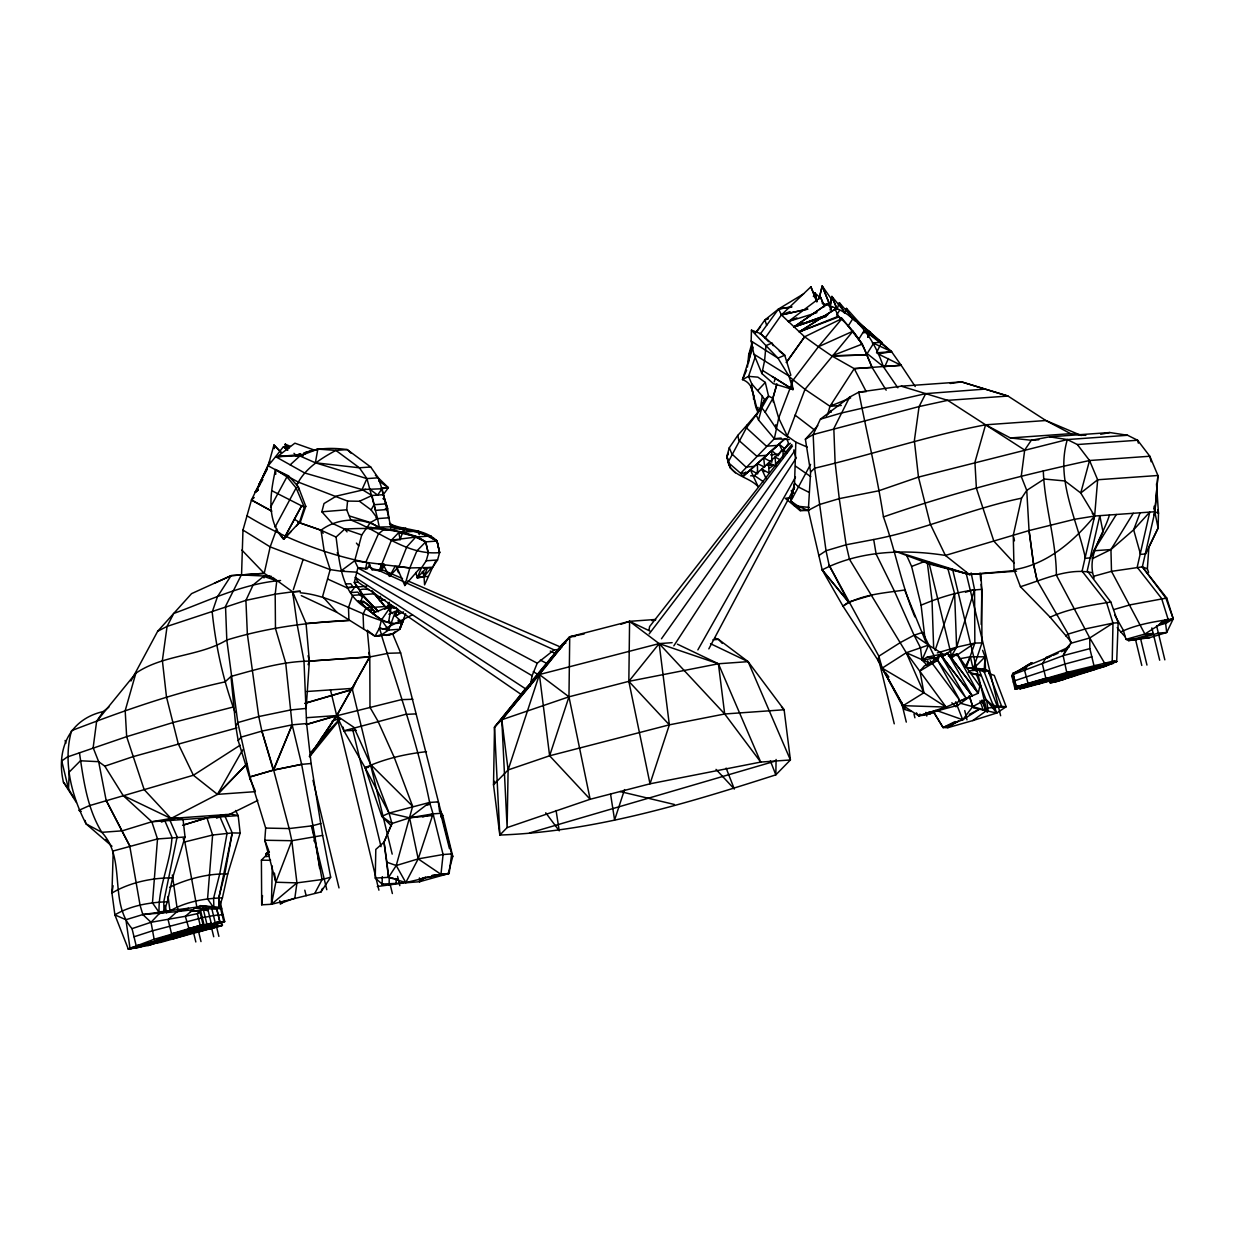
<?xml version="1.0" encoding="UTF-8"?>
<svg xmlns="http://www.w3.org/2000/svg" width="1235" height="1235" viewBox="0 0 1235 1235"><rect width="100%" height="100%" fill="white"/><g stroke="black" fill="none" stroke-linecap="round" stroke-linejoin="round"><path stroke-width="1.5" d="M808.894 492.286L798.721 487.146L794.568 483.178L790.817 501.117L794.8 506.134L790.817 501.117L794.568 483.178L795.819 442.13L787.266 436.048L778.683 418.063L772.863 398.287L776.892 384.131L772.863 398.287L765.129 412.15L776.228 428.483L788.162 437.406M241.551 574.908L242.971 530.077L251.461 500.005L268.149 465.796L273.954 445.001L281.441 452.736M322.628 835.555L311.127 763.508L306.604 723.54L303.98 660.972L297.218 624.895L292.633 591.827L272.734 577.455M584.124 633.972L569.721 636.797L568.965 696.818L590.145 799.277L507.122 827.604L499.835 835.045L493.521 784.842L494.509 727.183L524.813 689.439L539.402 674.542L569.721 636.797L629.588 621.328L655.569 619.476M185.034 836.99L172.607 877.853L167.327 901.782C149.342 902.337 130.431 905.703 114.886 914.873L125.924 919.72L142.828 914.564L163.977 911.584L163.776 901.751L177.114 836.836L170.044 820.457L176.157 818.126L183.089 819.531L185.034 836.99L157.509 838.951L113.219 850.977L111.953 893.044L114.886 914.873L128.27 948.989L148.077 945.516L223.736 921.418L220.71 908.914L200.518 905.656L221.281 907.447L224.708 921.619L205.597 926.605L219.907 922.005L216.48 907.833L200.518 905.656L194.976 908.065L185.343 916.293L151.025 922.283L132.037 928.627C108.402 901.565 126.696 858.989 101.826 832.328C87.067 808.215 83.517 780.088 79.441 752.64M672.133 642.679L659.135 643.605L539.402 674.542L501.796 719.743L508.11 769.945L507.122 827.604L501.796 719.743L569.721 636.797L575.232 636.411M776.089 759.479L775.827 774.854C686.259 803.568 594.467 831.649 499.835 835.045L494.509 727.183L562.419 644.238L569.721 636.797M392.468 633.431L400.649 652.914L451.639 853.91L449.139 873.454L419.622 881.713L403.15 883.025L382.124 884.09L375.239 878.085L375.81 849.418L384.023 842.131L391.958 823.529L389.056 813.093L370.624 764.496L353.936 727.353L336.738 715.791L306.28 724.59M382.279 876.665L382.109 884.692L383.221 884.044M389.102 885.032L389.287 876.094M396.142 883.38L396.219 879.521M981.207 624.401L981.871 591.843L980.93 573.997M880.941 664.816L842.965 606.123L822.186 569.891L808.323 510.302L810.608 472.048L814.637 468.204C871.925 454.727 927.608 435.739 985.576 424.809L1010.384 437.946L1031.271 440.277L1049.58 436.835L1067.333 439.552L1077.352 444.538L1089.548 460.516L1097.653 479.767L1094.642 516.029L1082.076 571.157L1106.483 602.325L1112.982 623.119L1112.21 661.373L1066.762 672.488L1015.741 687.169L1012.715 674.681C1018.458 669.71 1026.27 667.873 1031.796 662.67L1028.909 664.924M268.643 852.783L261.403 860.178L261.697 904.823L271.438 904.282L272.302 866.044M751.173 341.061L751.436 330.162L760.729 333.682L784.734 355.217L790.832 375.208L788.949 376.027L753.875 354.183L751.173 341.061L777.957 358.135L788.949 376.027L793.009 389.534L773.372 383.653L761.902 373.557L753.875 354.183M1049.024 679.265L1049.827 682.6L1055.23 682.075L1105.85 666.082L1116.687 661.559L1118.154 622.749L1110.79 602.016L1087.248 570.786L1099.814 515.659L1103.009 531.992L1090.598 557.896L1085.426 558.266C1077.09 519.24 1055.385 479.952 1067.333 439.552L1127.601 435.276L1137.62 440.247L1149.816 456.24L1157.921 475.49L1154.91 511.738L1142.344 566.865L1165.886 598.095L1173.25 618.828L1166.705 632.49L1149.8 637.646L1128.651 640.641L1126.011 639.344L1123.279 630.143L1114.742 615.138M984.218 669.401L985.082 656.819L982.628 650.336M130.972 680.994L157.663 631.286L167.08 626.407L245.919 600.364L275.189 594.189L292.633 591.827L306.048 623.443L309.383 661.111L306.126 708.411L290.734 709.94L258.763 716.562L237.815 722.583L235.746 726.01L238.185 740.599L250.211 779.393L255.383 791.311M1094.133 578.088C1086.105 555.503 1103.272 535.697 1109.462 514.98M1148.612 572.376L1147.361 568.795L1148.92 546.843L1158.106 528.071L1158.492 513.312L1156.5 483.858M271.376 576.359L241.334 574.939L225.526 606.354L226.808 640.023L237.815 722.583L249.995 776.923L265.679 828.083L264.784 840.248L275.837 882.222L271.438 904.282L320.961 891.979L330.671 877.205L322.628 835.4L291.815 840.711L264.784 840.248L268.613 850.282M291.383 531.189L283.633 539.232C265.818 520.352 270.434 492.564 275.513 469.547L288.496 475.846L298.237 486.605L305.786 506.35L300.414 521.803L296.539 525.832M1153.768 515.119L1154.91 511.738L1157.921 475.49L1097.653 479.767L1080.748 492.997L1065.002 480.971L1044.27 479.026L1026.748 490.388L1021.53 498.184L1013.271 535.326L1014.043 569.706L1020.434 586.702L1050.12 617.207L1071.301 642.077M261.697 904.823L262.499 895.56M390.106 524.057C405.126 530.726 424.763 528.441 437.036 541.053L439.614 552.601C406.84 555.719 379.994 531.05 350.833 520.028L346.711 509.793L347.575 501.07L298.252 482.082L288.218 476.648M747.468 366.996L748.657 355.124L752.13 342.234M375.239 878.085L388.562 877.344L405.79 882.562L440.957 874.318L443.087 854.527L433.068 813.865L440.571 813.325L442.778 815.455L452.766 856.426L448.166 873.917L422.37 877.946M108.881 707.099L103.184 711.576L96.623 721.379L93.15 747.715L98.661 761.686L106.148 800.357L129.721 845.851L140.095 905.363L142.828 914.564L151.025 922.283L154.143 939.264L128.27 948.989L137.394 947.832L219.475 921.68L199.653 927.346L211.293 923.533L206.893 924.104L154.143 939.264L186.531 935.142L221.914 925.679L221.806 921.958M1038.805 439.737L1031.271 440.277L1024.695 450.08L1021.237 476.417L1026.748 490.388L1029.048 530.571L1033.587 564.426L1037.138 580.589L1068.182 634.064L1070.915 643.265L1063.15 655.646L1012.715 674.681M269.323 576.081L263.626 576.328L253.113 584.958L245.919 600.364L247.355 634.034L258.763 716.562L261.866 731.105L273.645 770.084L289.16 828.562L291.815 840.711L296.94 882.886L294.841 898.169L282.213 902.8M113.095 885.742L111.953 893.044C129.552 882.5 152.044 877.73 172.607 877.853M760.405 408.029L762.304 396.095L751.729 383.823L748.534 376.351L755.372 356.545M103.184 711.576C69.114 719.31 55.992 749.753 63.417 782.11L76.4 802.472M388.562 622.378L391.433 605.567L372.738 613.286L381.445 619.985L388.685 630.066L399.924 629.233L404.123 618.365L400.773 625.003M530.263 686.104L532.1 675.73L537.24 663.21L554.129 649.872L559.671 649.471M816.922 312.64L788.409 321.517L820.611 297.264L824.193 306.249M845.28 312.764L831.927 296.462L830.275 305.848L822.217 286.011L819.052 298.808L822.17 286.088L830.182 306.002L831.865 296.554L837.052 309.198L839.337 302.668L855.207 321.007M758.151 412.459C751.621 401.56 756.916 384.841 742.482 379.624L748.534 376.351L757.873 377.154L765.314 382.433L768.54 396.095L761.841 407.843L746.882 425.21L746.419 427.866L728.063 462.369C731.876 476.154 749.475 476.942 758.167 486.713L750.401 469.856L757.673 473.885L757.364 463.619M220.309 901.535L221.713 908.945L219.074 907.663L218.749 897.845L224.94 873.33L232.226 832.915L225.141 816.536L257.822 800.404M648.977 630.097L649.625 626.546L791.82 444.476M785.105 438.626L743.13 476.37L740.645 473.314L774.345 438.718L778.683 418.063L793.256 379.948L818.434 346.742L842.131 318.506L862.323 344.071L871.848 366.857M423.682 571.666L424.593 584.865L432.574 567.436L437.545 559.98L439.614 552.601L437.005 541.038L429.039 536.098L413.957 531.359L390.723 526.82L388.84 517.789L377.524 518.607L370.423 522.529L361.762 534.94L354.677 560.752L358.212 568.1L365.668 568.717L366.872 562.496C324.79 554.021 283.417 538.074 246.753 515.643M235.545 810.5L238.185 815.609L240.146 833.069L232.226 832.915L218.873 897.845L219.074 907.663L213.902 908.034M748.441 363.059L752.609 342.388M934.355 656.372L922.622 632.397L914.085 635.207L900.33 642.555L878.857 656.186L882.176 668.135L904.329 709.338L905.039 708.875L877.946 660.447L878.857 656.186L829.133 565.275L826.03 550.733L814.637 468.204L813.186 434.55L820.38 419.144L849.618 397.13L858.819 392.143L901.288 386.184L961.556 381.893L1007.976 396.049L1045.844 420.517L1070.652 433.67L1085.843 435.353M219.074 907.663L222.424 897.86L227.719 873.932L240.146 833.069M276.887 581.407L264.213 573.349L270.172 546.889L276.748 528.781M945.084 655.353L928.55 645.071L906.274 652.728L882.176 668.135L903.14 705.664L918.686 715.806L946.072 707.068L978.243 693.236L979.849 686.135L956.971 654.01L948.31 655.909M301.294 595.625L336.985 612.39L375.039 636.226L379.469 628.121L381.445 619.985L391.433 605.567L384.764 609.241M361.299 603.421L371.056 611.958L372.152 607.466L365.128 602.479L360.388 602.695M761.902 373.557L764.604 360.574L765.978 345.63L751.436 330.162M816.906 301.602L810.901 286.813L816.86 301.834M336.985 612.39L322.582 596.551L330.193 569.613L324.141 550.841L321.007 530.232L297.805 522.158L321.007 530.232L336.059 537.071C339.563 562.959 341.061 592.615 365.977 607.96C376.104 616.759 388.006 626.593 402.44 622.425L404.123 618.365M361.762 534.94L344.704 529.089L332.122 523.285L321.856 511.799L324.002 503.556L336.399 496.069L365.792 489.292M367.304 630.344L369.79 656.958L369.991 707.362L377.925 721.101L394.366 757.688L412.644 806.301L396.234 865.534L388.562 877.344L393.533 878.286M1151.159 461.767L1149.816 456.24L1089.548 460.516L1080.748 492.997L1094.642 516.029L1093.5 519.41M789.273 439.537L774.345 438.718L758.537 419.977L761.841 407.843L765.129 412.15M827.959 413.617L829.966 406.269L854.234 368.632L901.179 365.298L915.228 386.54M746.882 425.21L737.789 435.384L729.283 447.765L726.89 456.363L728.063 462.369L740.645 473.314L747.052 472.851M427.634 576.375L417.276 577.826L421.274 568.239L426.229 560.783L428.313 553.404L425.72 541.856C401.699 528.271 371.812 527.468 344.704 529.089L336.059 537.071M349.366 620.356C307.978 622.255 266.498 627.828 226.808 640.023C198.897 656.711 163.282 654.457 135.85 673.198L125.183 710.681L126.665 736.662L144.14 789.566L171.001 818.481L231.269 814.205L238.185 815.609L151.812 821.754L122.25 830.831L101.826 832.328L86.049 823.853C71.553 795.741 62.769 761.902 71.568 730.641C121.756 711.375 172.452 693.283 225.094 681.874L230.976 676.44C256.571 669.355 282.63 661.373 309.383 661.111L369.79 656.958L388.315 653.269L400.649 652.914M435.631 561.153L432.574 567.436L409.835 567.946L396.528 566.402L404.802 585.529L409.835 567.946L416.843 550.949L425.72 541.856L437.036 541.053L439.614 552.601M857.831 322.752L863.419 327.275L846.454 308.333L844.91 313.32M774.206 381.877L775.256 378.389M368.246 562.666L371.951 569.675L379.176 570.724L391.418 540.174L398.735 532.563L402.857 532.27M279.712 532.949L283.633 539.232L299.457 522.405L304.35 507.261L305.786 506.35M752.995 347.05L742.482 379.624L746.604 370.253M293.312 589.728L303.115 559.44L270.172 546.889L242.971 530.077M494.695 781.276L493.521 784.842L508.11 769.945L539.402 674.542L568.965 696.818L628.831 681.35L718.399 663.766L748.101 661.651L784.117 709.755L790.415 759.957L775.827 774.854L770.378 760.899M508.11 769.945L549.621 755.789L568.965 696.818L501.796 719.743L494.509 727.183M624.555 789.582L614.598 819.963L610.569 794.12M621.035 624.246L629.588 621.328L659.135 643.605L669.355 724.837L650.011 783.808L590.145 799.277L549.621 755.789L539.402 674.542M971.142 572.917L974.554 589.543L974.847 643.08L966.31 667.579M313.906 841.02L315.095 837.438L301.649 764.357L292.155 724.837L285.717 663.071L275.467 628.476L275.189 594.189L276.794 580.79L263.626 576.328L264.028 577.98M169.257 911.708L163.977 911.584L167.327 901.782M935.111 650.289L954.624 593.773L947.646 567.807M188.909 928.658L185.343 916.293L197.368 913.653L200.61 910.658L204.037 924.83L203.08 924.737L200.055 912.233L200.61 910.658L190.298 911.399L207.866 909.377L208.19 910.658L203.466 909.933L206.893 924.104L211.293 923.533L207.866 909.377L194.976 908.065L216.449 909.176M308.071 664.662L309.383 661.111L308.086 655.692M381.738 570.616L383.498 565.862M379.083 599.917L380.411 596.32M389.21 602.248L386.925 608.438L371.858 590.947M397.963 620.217L402.44 622.425L395.169 615.864L397.716 608.994M367.49 630.421L375.023 636.226L392.853 634.064L399.924 629.233L405.636 613.78M787.266 436.048L805.004 389.349L852.968 331.212L818.434 346.742L804.633 336.8L781.4 314.91L778.575 308.982L803.599 293.868M1012.036 676.61L1012.932 674.233M1140.106 512.803L1133.653 529.8L1110.944 549.544L1092.141 558.791M220.71 908.914L221.281 907.447L216.542 908.049M330.671 877.205L322.088 879.536L296.94 882.886L275.837 882.222L291.815 840.711M422.339 571.465L424.192 576.266L427.433 567.807L430.536 567.513M924.969 638.51L921.094 605.181C940.283 597.138 960.815 590.546 981.671 589.388L981.949 642.91L973.195 668.922L976.329 671.114M250.211 779.393L249.995 776.923L273.645 770.084L292.155 724.837L306.604 723.54M816.783 300.337L814.992 292.865L813.433 296.554L814.899 293.004L820.38 297.897M748.657 355.124L751.621 348.054M320.961 891.979L322.458 888.444M384.023 842.131L391.958 823.529L409.588 817.817L433.068 813.865L418.186 858.896L405.79 882.562L396.234 865.534L386.895 862.2L384.023 842.131L388.562 877.344L386.895 862.2M1082.616 673.183L1066.762 672.488L1063.15 655.646L1066.222 648.56L1070.915 643.265L1089.764 637.97L1112.982 623.119L1118.154 622.749M927.022 665.017L921.974 660.108L928.55 645.071L914.085 635.207L894.402 591.086L876.14 554.114L873.701 539.525C923.873 529.954 971.327 508.558 1021.53 498.184M218.194 914.919L209.919 916.185M355.649 682.121L352.376 689.562L304.783 703.471M388.037 517.403L388.84 517.789L387.636 508.712L383.298 494.695L388.361 487.686L378.234 477.806L370.685 466.984L347.189 449.586C332.601 447.61 317.75 447.811 303.872 453.044L317.827 449.108L335.874 450.404L359.385 467.787L366.934 478.609L362.04 489.554L304.736 473.005L275.621 456.688L268.149 465.796L284.868 474.842M263.101 476.123L269.848 461.149M884.584 367.073L888.444 358.505M761.64 406.423L764.635 399.8L768.54 396.095L772.863 398.287L773.28 402.054M371.967 590.994L384.78 606.509L365.977 607.96L363.075 614.119L363.646 629.094M298.252 482.082L296.601 485.525C304.289 468.929 320.374 458.802 335.874 450.404L347.189 449.586L351.327 453.399M876.603 352.515L881.682 342.234L853.292 317.935M965.415 666.607L970.355 656.788L985.082 656.819L985.561 671.886M810.592 464.36L790.817 501.117L800.141 510.58L798.443 506.304L790.817 501.117M728.357 453.477L726.89 456.363L730.117 467.725L735.365 472.835M728.372 453.461L726.906 456.333L730.117 467.71M810.608 472.048L805.39 439.197L813.186 434.55L919.072 406.577L947.708 400.341L1007.976 396.049L985.082 389.102L925.71 393.625L919.072 406.577L914.363 440.679L918.47 477.096L930.264 524.057L945.392 555.426L969.475 574.522L1016.559 571.172M383.051 565.506L380.395 570.632L379.176 570.724M267.084 468.991L259.041 484.46L267.177 469.038M388.932 610.352L391.433 605.567L388.948 608.145M314.925 893.106L322.088 879.536L314.369 837.438M1014.707 672.674L1013.441 675.097L1016.251 686.753L1018.458 687.586L1033.695 683.526L1015.062 689.115L1011.805 675.746L1012.885 673.337L1026.841 666.869L1024.741 670.929L1028.029 683.372M708.828 648.869L794.599 487.393M419.421 877.931L419.622 881.713L421.305 878.579M300.923 507.122L283.633 539.232L301.741 505.594M270.496 507.245L286.921 476.849L288.496 475.846M849.618 397.13L833.826 428.545L835.092 462.214L839.26 498.631L846.114 544.774L849.479 559.301L906.274 652.728L946.072 707.068L903.14 705.664L904.329 709.338L911.183 711.499M1069.155 646.955L1045.921 657.622L1042.402 664.06L1045.829 678.216L1065.172 679.065L1050.877 682.94M395.154 566.217L389.534 576.375L383.143 564.657M368.709 652.497L369.79 656.958L336.676 715.544L309.383 756.407L336.445 715.868M309.383 661.111L369.651 656.819L336.738 715.791L309.522 756.669M414.157 531.467L418.279 531.173L437.036 541.053L429.039 536.098L417.739 536.901L402.656 532.162L379.407 527.638L377.524 518.607L371.118 509.885L374.035 504.714L366.934 478.609L315.373 462.785L299.904 455.962L295.18 455.453L300.414 453.986L295.18 455.453M242.616 749.892L217.483 794.352L171.001 818.481L161.415 822.062M697.852 649.903L795.494 477.111M951.336 656.248L956.616 647.186L974.554 589.543L965.492 592.198M258.208 490.125L255.259 492.225L262.823 479.535M257.961 489.801L255.259 492.225L260.045 484.321M1128.651 640.641L1153.197 633.462L1144.876 634.049L1111.5 571.342L1110.944 549.544L1133.251 513.281M1116.347 514.486L1093.824 550.764L1110.944 549.544M777.726 445.372L766.395 446.175L746.419 427.866L760.142 409.742L757.101 408.939L758.074 407.38M830.028 309.877L832.035 306.666C858.618 315.959 874.673 340.937 883.349 366.548L867.155 353.596L873.639 343.268L891.531 351.635L901.179 365.298L883.287 366.579L897.845 387.79M836.604 315.126L839.538 310.464M745.925 471.909L743.13 476.37L785.089 438.61M804.633 336.8L786.371 362.442L804.633 336.8L842.131 318.506L838.843 316.916L835.092 309.229L799.354 331.829L838.843 316.916C850.714 326.827 861.443 340.397 866.831 354.924L872.049 367.351L886.174 390.198M848.229 325.994L853.431 317.704L891.531 351.635L878.286 353.982L901.179 365.298M858.51 339.61L864.284 330.409L891.531 351.635L876.541 352.839M818.434 346.742L831.772 355.896L862.323 344.071M241.875 550.084L264.213 573.349L231.099 575.649L217.437 596.752L212.204 612.081C215.785 646.306 223.103 680.192 235.159 712.441M673.831 645.843L796.39 457.799M365.668 568.717L367.382 568.594L369.96 564.719M378.929 481.079L388.361 487.686L381.97 488.767L377.632 495.096L369.543 489.014M765.021 338.22L781.4 314.91L810.901 286.813M1013.549 682.862L1014.645 681.319M661.466 638.773L795.016 450.389M755.202 333.373L764.897 319.958L778.575 308.982L791.867 306.789M760.158 334.206L778.575 308.982L791.558 307.144M933.089 711.283L943.077 727.538L962.729 719.758L972.748 706.574L985.993 699.55L992.662 705.633L1006.17 706.76L994.252 675.406L989.204 673.6M649.178 633.895L792.546 445.974M303.424 455.7L275.621 456.688L283.371 446.73L287.894 450.08L283.525 446.854M756.268 332.184L760.544 326.827M659.135 643.605L724.698 713.984L760.714 762.072L718.399 663.766L659.135 643.605L628.831 681.35L650.011 783.808L760.714 762.072L790.415 759.957L748.101 661.651L718.538 639.375L714.957 638.155M1013.317 681.982L1014.599 680.408M537.24 663.21L357.826 567.961L354.291 582.503L362.395 594.483L378.373 611.711C374.822 606.076 345.877 585.467 369.049 589.712M309.707 756.546L339.826 719.449L310.649 752.563M96.623 721.379L135.85 673.198M530.88 682.152L562.419 644.238L565.846 643.08M384.826 565.383L380.395 570.632L373.773 569.073L371.951 569.675M826.2 416.041L831.124 410.545M238.185 740.599L241.196 737.11L261.866 731.105L292.155 724.837L273.305 770.115L249.995 776.923M919.998 670.991L924.459 665.819L937.612 660.308L940.329 654.365L972.161 695.722L947.538 653.037L940.483 655.862M404.802 585.529L419.946 568.208L421.274 568.239M157.663 631.286L191.548 593.649L231.099 575.649L264.213 573.349M805.39 439.197L817.771 425.627M415.794 572.5L417.276 577.826L426.415 567.884L423.837 568.054M757.935 390.368L765.314 382.433M972.161 695.722L940.329 654.365L930.372 663.349L906.274 652.728L923.873 692.773L946.072 707.068M398.149 567.22L389.534 576.375L389.056 572.932M151.025 922.283L159.145 913.73L170.538 910.596L203.744 906.197M424.192 576.266L431.895 567.328M386.339 635.408L392.853 634.064L395.215 631.594M246.923 763.817L217.483 794.352L193.386 775.256L178.272 743.871L166.478 696.926L162.372 660.509L167.08 626.407L173.718 613.455C208.7 600.781 242.925 583.553 280.561 580.512M245.75 765.129L217.483 794.352L255.151 791.666M321.131 738.345L339.702 719.326M985.082 656.819L973.195 668.922L968.302 667.826L983.075 668.953L988.124 670.744L1001.662 706.374M255.259 492.225L257.822 489.708M202.324 917.744L152.584 930.773L134.013 936.794M829.858 406.732L832.359 404.354M993.357 705.679L979.108 670.003L968.502 670.883M290.179 464.854L299.904 455.962L317.827 449.108L315.373 462.785L359.385 467.787L370.685 466.984M777.911 445.079L766.642 455.314L756.561 456.024L738.885 440.401L737.789 435.384M271.592 511.043L251.461 500.005L254.209 497.52M757.395 463.588L764.681 467.139L763.693 457.876L766.765 455.113M142.828 914.564L176.991 911.631L188.384 908.451L176.991 911.631L168.114 919.627L171.542 933.784L211.031 928.751L222.562 925.077L200.811 930.063L172.761 938.986M750.664 475.83L754.446 475.568L790.323 443.272M271.438 904.282L296.94 882.886M222.995 914.533L218.255 915.135M390.538 527.978L393.255 525.786L398.149 527.808M1014.228 680.917L1064.956 664.06L1091.817 656.804M775.302 463.897L779.547 460.516M269.029 851.332L266.065 853.663L265.849 856.689L269.076 856.102M284.853 900.732L280.407 904.205L279.743 900.547M278.77 455.545L294.872 443.18L314.354 450.08M439.645 811.858L438.255 801.855L429.626 802.457L409.588 817.817L389.056 813.093L381.847 816.428L365.112 767.707L343.917 730.796L336.738 715.791L401.298 699.658L412.876 699.257M419.622 881.713L425.643 877.128M1065.712 635.871L1068.182 634.064L1085.642 628.847L1112.982 623.119M1117.227 627.642L1120.824 631.95C1136.895 624.2 1155.62 621.452 1173.25 618.828L1166.751 598.033L1142.344 566.865L1111.5 571.342L1093.994 576.189M903.14 705.664L923.873 692.773L919.967 671.022L937.612 660.308L966.094 698.207L940.329 654.365L927.284 657.113L921.974 660.108L920.476 647.711L914.085 635.207M942.567 656.68L947.538 653.037L978.243 693.236L956.971 654.01L952 657.653M933.614 711.9L943.077 727.538L947.77 727.693L972.779 720.576L986.194 710.866L982.087 700.06M769.328 468.297L773.882 465.008L767.228 465.487M871.725 595.177L848.754 601.97L842.965 606.123C860.795 594.405 883.889 593.093 904.668 590.006L926.003 642.308M169.704 887.239C187.211 878.903 208.082 873.407 227.719 873.932M1022.765 669.03L1031.796 662.67M826.416 316.438L794.074 326.858L828.037 303.47L831.927 311.436M825.999 316.206L794.074 326.858L828.098 303.378M392.853 634.064L375.023 636.226L381.538 634.867L388.624 630.051L395.601 611.14L388.901 614.289M956.384 655.569L974.847 643.08L981.949 642.91M818.728 555.596L826.03 550.733L846.114 544.774L873.701 539.525M972.779 720.576L996.738 713.012L1006.17 706.76L988.031 707.979M829.133 565.275L848.414 601.985L822.186 569.891C859.498 550.578 904.468 548.988 945.392 555.426L945.933 555.395M1018.149 671.392L1029.033 664.245L1016.143 672.241M81.217 811.41L78.824 810.361L89.213 805.714L193.386 775.256L240.146 745.199M943.725 655.476L956.616 647.186L974.847 643.08M1154.046 508.11L1158.106 528.071L1145.709 553.975L1140.538 554.345L1133.653 529.8L1149.754 512.108L1137.188 567.236L1161.579 598.404L1168.078 619.198L1144.876 634.049L1126.011 639.344L1135.32 638.68L1141.788 665.433M947.77 727.693L958.514 720.854M275.791 526.65L275.065 527.113L296.122 487.948L298.237 486.605L298.855 490.079M299.457 522.405L300.414 521.803M835.153 309.136L799.354 331.829L838.611 316.175M936.886 710.604L962.729 719.758L980.22 708.736L988.247 711.592L986.703 700.523M403.135 530.062L405.883 528.364L407.241 530.695M1157.195 625.744L1166.349 623.104L1173.25 618.828L1161.271 622.332L1173.25 618.828M1058.024 678.756L1023.059 688.235L1019.724 688.729L1036.875 683.603L1015.062 689.115L1116.687 661.559L1112.21 661.373L1116.687 661.559M426.476 751.683C405.651 753.906 384.085 758.846 365.112 767.707L389.056 813.093L429.626 802.457L433.099 814.004L422.725 816.875M935.759 710.48L929.569 714.062L923.163 715.297L918.686 715.806L916.401 712.827M391.078 527.005L393.255 525.786L395.169 527.53L399.908 528.626L405.883 528.364M1094.874 669.432L1049.827 682.6L1074.728 675.854M929.723 711.746L923.163 715.297L919.735 714.216M827.774 314.755L794.074 326.858L802.426 322.381M794.105 489.261L791.172 490.835L793.858 493.043M807.582 327.429L799.354 331.829L807.922 327.399M200.055 912.233L197.368 913.653L200.194 925.308L204.037 924.83L194.312 927.994L211.154 925.926M380.55 565.553L383.931 563.793L379.13 564.133L409.835 567.946M808.323 510.302L819.345 504.575L839.26 498.631L878.641 490.82L918.47 477.096L1067.333 439.552M969.321 714.355L980.22 708.736L960.83 703.363M1018.458 687.586L1014.83 688.235L1030.854 683.449L1039.839 683.681M384.07 629.094L412.475 614.798M943.077 727.538L955.164 721.533M793.503 319.047L788.409 321.517L796.899 317.858M395.169 615.864L403.552 611.912M269.4 852.088L266.065 853.663L269.215 854.296M1050.12 617.207C1069.109 608.469 1090.335 605.335 1110.79 602.016M347.575 501.07L359.447 501.271L371.982 495.497L383.298 494.695L387.636 508.712M214.442 583.244L231.099 575.649M961.664 700.245L970.108 696.447L955.875 706.76L951.876 702.792M1052.992 655.461L1058.071 653.207M1061.452 651.694L1066.531 649.44M1027.937 665.557L1049.503 656.68M766.657 325.299L764.897 319.958L768.386 318.445M763.029 370.732L793.009 389.534L791.65 380.581M943.077 708.273L929.569 714.062L926.08 712.703M1044.223 659.166L1049.534 656.943M789.15 376.629L805.004 389.349L829.966 406.269L850.683 397.902M216.526 818.141L226.098 814.575L206.924 817.832L184.262 824.779M807.69 309.136L781.4 314.91L790.06 311.606M921.094 605.181L911.615 566.433L925.463 561.184M764.897 319.958L768.355 318.692M1020.434 586.702C1043.066 579.709 1068.507 567.405 1092.265 572.716M332.2 721.147L339.254 718.6M794.074 326.858L827.435 314.925M914.888 616.898C901.272 584.572 895.267 549.884 883.457 516.925C950.734 493.46 1019.94 475.537 1089.548 460.516M343.083 727.137L343.917 730.796L405.404 714.401L415.593 713.907M73.483 797.115L68.512 788.887L69.237 772.045L80.414 760.775L98.661 761.686L104.821 766.163L132.654 756.777L236.966 727.878M933.768 659.552L937.288 658.394M159.716 938.554L203.08 924.737L188.353 928.735M130.308 948.928L131.342 948.604M144.14 944.528L211.216 923.147M196.458 930.603L224.708 921.619L215.183 922.607L211.756 908.435L216.48 907.833L219.969 922.221M198.326 930.372L148.077 945.516M197.6 932.255L217.715 925.833L216.912 922.514M182.564 825.304L206.924 817.832L212.605 835.03L207.573 898.91L212.852 906.505M396.234 865.534L418.186 858.896L443.087 854.527L451.639 853.91L452.766 856.426M1157.643 509.654L1158.492 513.312L1154.91 511.738L1094.642 516.029L1074.589 519.287L1029.048 530.571L945.392 555.426M937.35 652.898L956.616 647.186L954.624 593.773M171.542 933.784L200.471 925.262M305.307 703.101L352.284 689.377M306.234 724.451L336.661 715.559L306.527 717.705M426.399 805.313L430.089 804.232M437.452 802.086L438.255 801.855M433.47 815.409L409.588 817.817L418.186 858.896L440.957 874.318L449.139 873.454L432.018 875.6M1164.667 620.202L1168.078 619.198M1133.807 640.27L1158.368 633.092L1166.705 632.49L1165.176 619.723M191.41 928.766L208.792 923.687M1015.664 687.818L1033.047 682.739M450.852 854.141L451.639 853.91M128.27 948.989L212.914 924.259M529.537 832.946L775.565 761.022M368.756 766.642L365.112 767.707L368.509 767.352M1113.692 609.611L1129.809 604.903L1166.751 598.033M1018.134 686.243L1016.251 686.753L1045.829 678.216L1049.426 678.385M186.531 935.142L160.427 942.444L136.128 945.547L132.037 928.627M1016.251 686.753L1018.196 686.228M320.838 823.483L312.223 825.814L289.16 828.562L265.679 828.083M1049.904 656.588L1051.294 656.202M1069.479 672.612L1015.741 687.169L1030.854 683.449L1027.752 683.356M1014.83 688.235L1097.869 665.727M1113.723 661.435L1114.989 661.08M1019.724 688.729L1113.383 663.349M1058.935 678.802L1105.85 666.082L1093.948 665.557L1089.841 648.637L1089.764 637.97L1056.404 575.263C1056.126 540.096 1044.625 506.165 1043.297 470.89M1014.043 569.706C1047.496 564.302 1073.694 541.27 1094.642 516.029L1092.172 513.112M918.686 715.806L957.866 705.293L955.828 702.082M1063.15 655.646L1089.841 648.637M549.621 755.789L669.355 724.837L724.698 713.984L784.117 709.755L781.493 706.945M233.106 707.038L172.915 722.568L126.665 736.662L67.215 757.04L61.75 760.976L68.512 788.887L63.417 782.11M1045.921 657.622L1048.747 657.174M183.166 838.596L184.818 841.93L212.605 835.03L232.226 832.915M417.276 577.826L425.365 575.958M925.71 393.625L840.881 413.138L820.673 419.113M781.4 314.91L807.659 309.059M273.645 770.084L301.649 764.357L311.127 763.508M301.649 764.357L273.305 770.115L261.866 731.105M651.91 620.665L655.6 619.939M1100.694 434.272L1109.848 432.543L1127.601 435.276M959.518 658.78L970.355 656.788L973.195 668.922L988.124 670.744L968.302 667.826M123.145 795.525L151.812 821.754L171.001 818.481L123.145 795.525L104.821 766.163M201.475 917.651L209.579 916.463M379.871 600.827L385.15 599.978M792.5 497.226L785.29 498.353L800.172 510.518L808.493 510.58L798.443 506.304L800.172 510.518L809.604 509.839M921.974 660.108L935.374 658.008L937.612 660.308L960.012 700.693L932.657 663.951M163.977 911.584L170.538 910.596L158.806 911.955L152.461 902.831L157.509 838.951L151.812 821.754M950.24 383.483L961.556 381.893L985.082 389.102M431.741 875.63L440.957 874.318M202.741 907.169L206.492 906.644M377.293 886.514L403.15 883.025M221.914 925.679L213.439 926.759L212.698 923.672M142.334 946.257L129.937 947.832L125.924 919.72M1055.616 679.404L1060.155 678.849M176.991 911.631L192.645 909.732M327.738 579.091L346.773 587.706L357.316 586.625L362.704 594.622M390.739 608.052L396.45 607.466M774.345 438.718L781.184 438.039M427.433 567.807L426.368 567.868M279.156 456.502L304.968 454.156M1015.031 570.585L969.475 574.522L929.924 564.163L894.68 551.042L969.475 574.522L926.667 562.512L929.924 564.163L933.784 563.886M429.147 536.144L431.138 535.975M321.856 511.799L346.711 509.793M863.111 332.694L870.413 332.122L867.773 337.031L870.413 332.122L857.816 323.385M872.358 342.975L881.682 342.234L864.13 330.64M368.678 610.121L372.337 609.858L375.332 612.236M831.772 355.896L866.939 354.924L831.772 355.896L854.234 368.632L872.018 367.443M829.966 406.269L841.267 405.466M813.186 434.55L814.529 434.442M366.934 478.609L378.234 477.806L381.97 488.767L388.84 517.789M770.532 454.835L778.065 454.31M1010.384 437.946L1070.652 433.67M1049.58 436.835L1109.848 432.543M388.361 487.686L380.859 488.211L381.97 488.767L382.989 494.139M381.97 488.767L362.04 489.554L371.982 495.497L375.455 510.364L386.771 509.561L385.289 508.835M754.245 466.413L745.925 467L731.907 453.986L729.283 447.765M1077.352 444.538L1137.62 440.247L1138.33 443.149M385.351 503.911L374.035 504.714L377.524 518.607L375.965 517.836M376.119 527.144L390.723 526.82M399.908 528.626L383.221 529.969L378.404 533.968L365.761 562.342L354.677 560.752L340.675 571.172L330.193 569.613L303.115 559.44M413.957 531.359L402.656 532.162L400.155 539.556L398.735 532.563L417.831 536.947L425.689 541.841L428.313 553.404M365.807 562.342L384.085 564.596M426.229 560.783L437.545 559.98M358.212 568.1L367.382 568.594M398.905 566.664L406.794 546.843L415.747 537.071L417.831 536.947M522.235 695.181L358.088 582.241L354.291 582.503L357.316 586.625M346.773 587.706L366.733 586.285M293.513 595.517L292.633 591.827L300.167 591.287M292.633 591.827L300.167 591.303M374.02 593.819L352.639 595.347L348.486 607.666L348.918 619.862M375.486 611.804L363.275 601.183L359.169 601.476L371.056 611.958M386.524 606.493L392.699 606.061L394.922 608.423M372.738 613.286L374.838 614.906M306.048 623.443L349.459 620.418M712.981 639.776L718.538 639.375L722.305 643.404M1159.542 623.598L1166.349 623.104M1149.8 637.646L1140.492 638.31L1146.96 665.078M306.836 691.507L352.114 688.42M275.621 456.688L288.079 455.9M344.102 570.956L340.675 571.172L356.112 572.129L532.1 675.73M400.356 539.649L391.418 540.174L415.747 537.071L425.72 541.856M371.395 527.391L367.752 527.592L379.762 527.808L370.423 522.529L349.505 515.998M423.62 568.023L426.415 567.884M263.95 576.328L269.616 576.081M420.826 568.177L420.517 568.131M343.917 730.796L356.251 730.348M345.383 583.939L350.786 583.769L354.013 588.323L350.524 592.599L357.733 592.09L362.287 597.323L360.342 602.587L358.304 600.704M222.424 897.86C204.454 898.416 185.528 901.782 169.998 910.951L168.037 896.394M311.39 825.814L312.223 825.814L314.06 835.771M321.27 879.521L322.088 879.536M261.403 860.178L270.604 860.286M198.403 929.986L200.811 930.063M1110.558 663.226L1104.491 662.963L1089.764 637.97M1015.031 673.43L1012.885 673.337L1016.297 687.494M1051.093 681.89L1055.23 682.075M1020.743 688.127L1023.059 688.235M1016.359 688.404L1018.674 688.497M1066.762 672.488L1072.057 672.72M970.942 673.615L981.285 675.699L968.58 672.18M798.443 506.304L809.28 507.446M927.284 657.113L935.374 658.008M300.198 592.769C332.663 595.517 359.678 616.064 391.14 623.227L388.716 621.051M395.185 878.61L397.577 879.058M379.469 628.121L388.624 630.051L379.469 628.121L381.538 634.867M973.458 707.887L996.738 713.012L993.465 704.367M620.078 791.542L674.449 804.494M901.288 386.184L947.708 400.341L1024.695 450.08M979.108 670.003L984.156 671.794M822.062 303.038L832.035 306.666M1142.344 566.865L1147.361 568.795M789.582 388.145L793.009 389.534L772.199 376.474M401.406 529.167L404.663 530.51M1081.289 435.523L1045.844 420.517L985.576 424.809L974.924 462.276L976.391 488.257L993.866 541.177L1014.336 563.206M285.27 444.199L289.067 448.166L285.347 444.245L285.995 449.679L285.27 444.199L290.41 446.375M381.306 569.381L402.533 578.582M407.828 580.882L561.693 647.541M795.819 442.13L807.289 447.132M377.462 569.844L554.129 649.872M271.746 490.65L304.35 507.261L296.122 487.948L286.921 476.849L275.513 469.547L275.76 474.255M550.27 651.107L555.503 653.531M710.526 643.697L748.101 661.651M650.073 631.116L629.588 621.328L628.831 681.35L669.355 724.837M677.413 644.176L718.399 663.766L724.698 713.984M394.351 613.687L397.608 615.246M837.268 316.453L841.977 318.738M368.292 566.479L372.63 568.609M388.145 621.761L391.14 623.227M810.716 476.617L795.556 466.151M540.343 660.123L547.198 663.643M779.902 459.667L775.009 457.058L775.997 466.336L768.664 462.77L768.988 473.082L761.702 469.038L766.364 479.149M763.709 457.876L771.86 462.199L771.721 450.636L778.035 455.792L781.894 449.648L779.023 444.075L784.873 448.861L788.47 443.133L786.849 438.919M251.461 500.005L271.638 511.043M379.407 527.638C362.195 516.693 337.232 517.82 321.007 530.232L323.169 533.242M533.273 671.732L538.275 674.588M294.362 519.302L297.928 521.371M882.176 668.135L923.873 692.773M526.141 689.192L355.201 577.316L358.088 582.241M378.682 596.891L383.359 599.948M388.022 603.004L394.891 608.423M754.446 475.568L763.462 481.773M389.457 523.131L393.255 525.786M391.958 823.529L381.847 816.428L391.495 825.999M359.447 501.271L371.118 509.885M779.27 351.095L784.734 355.217L777.957 358.135L765.978 345.63L772.107 342.975L773.249 345.646M783.669 450.482L786.571 452.689M795.062 415.114L814.452 429.981M761.964 469.423L764.774 471.6M365.977 607.96L381.445 619.985M757.24 471.106L758.383 472.017M849.433 315.959L855.037 320.482M786.818 452.921L783.036 449.833L783.129 457.537M111.984 846.222L86.049 823.853L85.014 820.441M849.912 315.373L855.315 320.127M858.016 322.505L863.419 327.275M389.766 611.001L392.606 613.563M375.378 475.228L378.234 477.806M382.927 498.554L384.008 499.527M370.624 764.496L412.644 806.301M760.729 333.682L768.587 341.663M294.007 453.322L296.477 455.9M274.371 448.583L273.954 445.001L281.472 452.844M716.022 769.374L734.316 789.026L726.134 768.093M1120.824 631.95L1125.286 636.92M105.948 839.414L109.498 843.551M344.704 529.089L347.05 531.884M356.421 543.107L358.752 545.901M822.186 569.891L848.754 601.97M986.472 700.106L996.738 713.012M885.464 672.535L888.891 677.012M947.538 653.037L978.243 693.236M955.597 702.283L957.866 705.293M545.731 812.784L559.239 830.831L556.074 810.515M852.891 331.35L862.277 344.148M930.233 660.694L932.425 663.72M958.638 700.091L960.815 703.132M337.14 552.832L339.285 555.843M822.217 286.011L832.004 299.935M762.304 396.095L764.635 399.8L756.299 415.161L758.537 419.977M106.148 800.357L129.721 845.851M854.234 368.632L866.214 391.618L858.819 392.143C866.908 433.686 876.974 474.873 883.457 516.925M440.339 810.778L442.778 815.455M846.392 308.426L850.143 316.114M839.337 302.668L844.416 313.057M906.675 555.472L911.615 566.433M178.952 911.245L176.898 906.691L172.344 875.059M219.969 816.906L227.055 833.285L219.784 873.685L213.593 898.216L213.856 906.397M164.873 820.827L171.958 837.207C170.708 863.141 157.54 887.888 159.145 913.73M981.902 700.538L986.194 710.866M396.389 567.621L398.488 572.685M831.927 296.462L837.129 309.059M820.611 297.264L824.501 306.681M956.415 703.765L962.729 719.758M381.569 635.546C398.828 690.782 418.279 745.616 429.626 802.457M983.075 668.953L997.602 707.161M976.237 673.893L985.993 699.55M979.988 700.816L983.183 709.801M969.213 695.876L972.748 706.574L969.398 696.015M196.844 906.953L184.818 841.93M752.501 391.449L750.942 386.015L757.101 408.939M418.279 531.173L419.252 534.647M793.843 449.864L795.649 456.672M449.447 848.584L440.571 813.325L441.049 817.107M1156.578 625.682L1164.837 659.845M1151.854 627.905L1159.68 660.216M965.785 571.728L1000.628 715.729M952.555 569.242L987.182 712.363M928.859 562.234L951.737 656.804M964.751 710.573L966.99 719.851M925.88 712.363L926.79 716.099M914.008 714.077L914.903 717.782M830.908 410.514L831.309 412.166M901.349 701.681L906.289 722.104M879.027 660.895L894.248 723.818M352.052 688.173L392.19 854.126M397.577 876.371L399.816 885.649M352.67 729.437L381.028 846.685M390.106 884.167L392.375 893.538M330.471 689.902L378.913 890.173M312.98 780.304L339.007 887.919M311.575 826.771L326.796 889.694M304.798 890.188L306.141 895.745M216.712 927.454L218.873 936.377M211.555 927.825L213.717 936.732M198.403 930.897L200.996 941.595M193.663 933.042L195.825 941.965M65.115 740.444L65.81 743.346M814.899 293.004L816.814 301.17M1037.138 580.589L1033.633 564.395L1029.048 530.571M1013.673 537.148L1014.46 540.807M165.212 905.456L166.601 912.866M274.417 873.083L275.837 882.222M1154.108 506.226L1154.91 511.738M315.095 837.438L319.649 868.545M927.3 562.481L932.024 600.519L933.66 648.205M775.812 424.701L776.228 428.483M927.686 660.771L928.087 664.415M980.034 573.071L980.775 580.573M981.146 584.325L981.871 591.843M230.976 676.44L235.746 726.01M751.729 383.823L751.868 387.636M399.924 626.654L399.986 629.263M753.535 395.076L753.566 399.337M200.194 925.308L198.588 925.818L200.194 925.308M399.399 613.162L397.099 610.8L399.399 613.162"/></g></svg>
